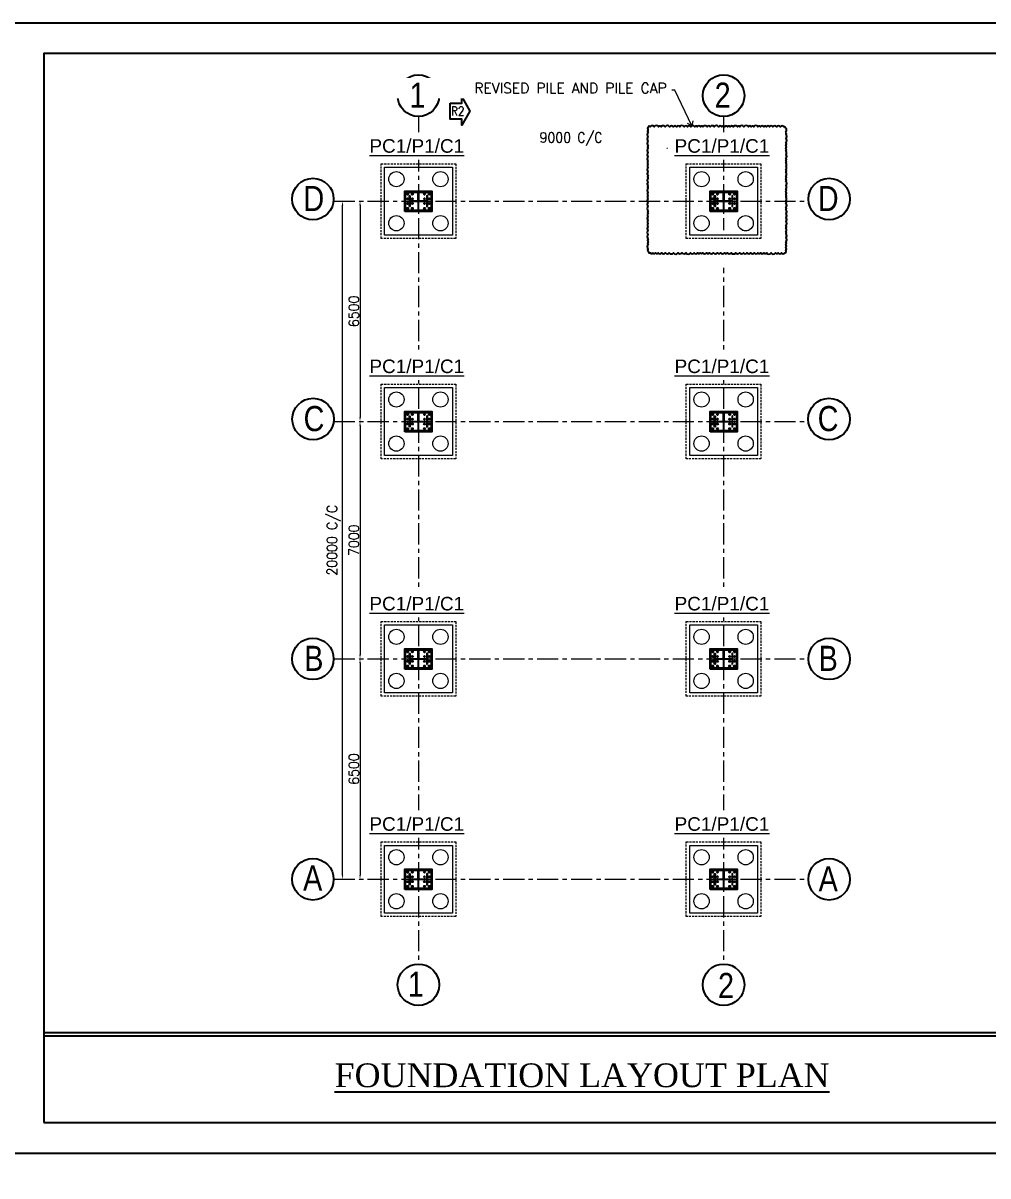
# Model space of a CAD drawing. Header units: millimetres. Extents: x 0 to 1124626, y -157535 to 82123.
# Drawn here: x 394609 to 423065, y -115258 to -81253 of the extents above; entities that cross this region are included whole.
import ezdxf
from ezdxf.enums import TextEntityAlignment as Align

# ---------------------------------------------------------------- set-up
doc = ezdxf.new("R2010")
doc.units = ezdxf.units.MM
doc.header["$MEASUREMENT"] = 0
for name, pattern in [('CENTER', [2, 1.25, -0.25, 0.25, -0.25]), ('CONTINOUS', [0]), ('DASHED', [0.75, 0.5, -0.25])]:
    doc.linetypes.add(name, pattern=pattern)
doc.layers.add('3', color=3, linetype='Continuous')
doc.layers.add('T_BLOCK', color=7, linetype='Continuous')
for name, color, linetype, lineweight in [('CN', 253, 'Continuous', 15), ('Dim', 6, 'Continuous', 13), ('FOOTING', 171, 'Continuous', 15), ('NOTE', 7, 'Continuous', 25), ('PV_TEXT_ROMANS', 7, 'Continuous', 0), ('REVISION MARK', 251, 'CONTINOUS', 0), ('SHEET', 7, 'Continuous', 15), ('structure', 183, 'Continuous', 15), ('TITLE TEXT', 50, 'Continuous', 18)]:
    doc.layers.add(name, color=color, linetype=linetype, lineweight=lineweight)
doc.styles.add('Arial', font='arial.ttf', dxfattribs={"height": 0.2})
doc.styles.add('J.P', font='ARIALN.TTF')
doc.styles.add('MtX_romans_shx', font='romans.shx')
doc.styles.add('ROMANS', font='romans.shx', dxfattribs={"oblique": 10, "height": 0.15})
doc.styles.add('style1', font='romans.shx', dxfattribs={"width": 0.9, "height": 300})
doc.dimstyles.new('Copy of DIM-1', dxfattribs={"dimscale": 40, "dimtxt": 125, "dimasz": 3, "dimexe": 1, "dimexo": 1.2, "dimgap": 0.8, "dimtad": 1, "dimdec": 0, "dimzin": 1, "dimdsep": 46, "dimtxsty": 'style1', "dimcen": 2, "dimclrd": 8, "dimclre": 8, "dimclrt": 7, "dimadec": 0, "dimazin": 0, "dimtfac": 1, "dimtdec": 0, "dimtofl": 0, "dimtmove": 1, "dimatfit": 3, "dimfxl": 1, "dimtolj": 1, "dimtzin": 0, "dimlwd": 9, "dimlwe": 9, "dimarcsym": 1})

# ---------------------------------------------------------------- blocks, each defined once
blk = doc.blocks.new('*D1179')
at = {"color": 8, "lineweight": 9, "transparency": 16777216}
for p, q in [((406269, -84891), (406269, -84899)), ((406389, -84939), (415149, -84939)), ((415269, -84891), (415269, -84899))]:
    blk.add_line(p, q, dxfattribs=at)
at = {"color": 8, "linetype": 'ByBlock', "transparency": 16777216}
for points in [[(406389, -84919), (406389, -84959), (406269, -84939)], [(415149, -84919), (415149, -84959), (415269, -84939)]]:
    blk.add_solid(points, dxfattribs=at)
at = {"layer": 'DEFPOINTS', "color": 0, "linetype": 'ByBlock', "transparency": 16777216}
for p in [(406269, -84939), (415269, -84939), (415269, -84939)]:
    blk.add_point(p, dxfattribs=at)
at = {"color": 7, "linetype": 'ByBlock', "transparency": 16777216, "insert": (410769, -84678), "char_height": 300, "attachment_point": 5, "style": 'style1'}
blk.add_mtext('\\A1;9000 C/C', dxfattribs=at)
blk = doc.blocks.new('*D1180')
at = {"layer": 'DEFPOINTS', "color": 0, "ltscale": 20, "transparency": 16777216}
for p in [(404546, -86507), (404546, -93007), (404546, -93007)]:
    blk.add_point(p, dxfattribs=at)
at = {"layer": 'structure', "color": 8, "lineweight": 9, "ltscale": 20, "transparency": 16777216}
for p, q in [((404498, -86507), (404506, -86507)), ((404546, -86627), (404546, -92887)), ((404498, -93007), (404506, -93007))]:
    blk.add_line(p, q, dxfattribs=at)
at = {"layer": 'structure', "color": 8, "ltscale": 20, "transparency": 16777216}
for points in [[(404526, -86627), (404566, -86627), (404546, -86507)], [(404526, -92887), (404566, -92887), (404546, -93007)]]:
    blk.add_solid(points, dxfattribs=at)
at = {"layer": 'structure', "color": 7, "ltscale": 20, "transparency": 16777216, "insert": (404364, -89757), "char_height": 300, "attachment_point": 5, "rotation": 90, "style": 'style1'}
blk.add_mtext('\\A1;6500', dxfattribs=at)
blk = doc.blocks.new('*D1181')
at = {"layer": 'DEFPOINTS', "color": 0, "ltscale": 20, "transparency": 16777216}
for p in [(404546, -93007), (404546, -100007), (404546, -100007)]:
    blk.add_point(p, dxfattribs=at)
at = {"layer": 'structure', "color": 8, "lineweight": 9, "ltscale": 20, "transparency": 16777216}
for p, q in [((404498, -93007), (404506, -93007)), ((404546, -93127), (404546, -99887)), ((404498, -100007), (404506, -100007))]:
    blk.add_line(p, q, dxfattribs=at)
at = {"layer": 'structure', "color": 8, "ltscale": 20, "transparency": 16777216}
for points in [[(404526, -93127), (404566, -93127), (404546, -93007)], [(404526, -99887), (404566, -99887), (404546, -100007)]]:
    blk.add_solid(points, dxfattribs=at)
at = {"layer": 'structure', "color": 7, "ltscale": 20, "transparency": 16777216, "insert": (404364, -96507), "char_height": 300, "attachment_point": 5, "rotation": 90, "style": 'style1'}
blk.add_mtext('\\A1;7000', dxfattribs=at)
blk = doc.blocks.new('*D1182')
at = {"layer": 'DEFPOINTS', "color": 0, "ltscale": 20, "transparency": 16777216}
for p in [(404546, -100007), (404546, -106507), (404546, -106507)]:
    blk.add_point(p, dxfattribs=at)
at = {"layer": 'structure', "color": 8, "lineweight": 9, "ltscale": 20, "transparency": 16777216}
for p, q in [((404498, -100007), (404506, -100007)), ((404546, -100127), (404546, -106387)), ((404498, -106507), (404506, -106507))]:
    blk.add_line(p, q, dxfattribs=at)
at = {"layer": 'structure', "color": 8, "ltscale": 20, "transparency": 16777216}
for points in [[(404526, -100127), (404566, -100127), (404546, -100007)], [(404526, -106387), (404566, -106387), (404546, -106507)]]:
    blk.add_solid(points, dxfattribs=at)
at = {"layer": 'structure', "color": 7, "ltscale": 20, "transparency": 16777216, "insert": (404364, -103257), "char_height": 300, "attachment_point": 5, "rotation": 90, "style": 'style1'}
blk.add_mtext('\\A1;6500', dxfattribs=at)
blk = doc.blocks.new('*D1183')
at = {"layer": 'DEFPOINTS', "color": 0, "ltscale": 20, "transparency": 16777216}
for p in [(404032, -86507), (404032, -86507), (404032, -106507)]:
    blk.add_point(p, dxfattribs=at)
at = {"layer": 'structure', "color": 8, "lineweight": 9, "ltscale": 20, "transparency": 16777216}
for p, q in [((403984, -86507), (403992, -86507)), ((404032, -106387), (404032, -86627)), ((403984, -106507), (403992, -106507))]:
    blk.add_line(p, q, dxfattribs=at)
at = {"layer": 'structure', "color": 8, "ltscale": 20, "transparency": 16777216}
for points in [[(404012, -86627), (404052, -86627), (404032, -86507)], [(404012, -106387), (404052, -106387), (404032, -106507)]]:
    blk.add_solid(points, dxfattribs=at)
at = {"layer": 'structure', "color": 7, "ltscale": 20, "transparency": 16777216, "insert": (403771, -96507), "char_height": 300, "attachment_point": 5, "rotation": 90, "style": 'style1'}
blk.add_mtext('\\A1;20000 C/C', dxfattribs=at)
blk = doc.blocks.new('A$C3ec6fb8c')
at = {"color": 1, "linetype": 'CENTER'}
blk.add_line((0, 285), (0, -285), dxfattribs=at)
at = {"color": 6, "linetype": 'CONTINOUS'}
for points in [[(-4, 4), (-270, 4), (-270, -4), (-4, -4)], [(4, 4), (270, 4), (270, -4), (4, -4)]]:
    blk.add_lwpolyline(points, close=True, dxfattribs=at)
at = {"color": 4, "linetype": 'CONTINOUS'}
blk.add_lwpolyline([(-4, 250), (4, 250), (4, -250), (-4, -250)], close=True, dxfattribs=at)
at = {"layer": '3', "color": 2, "linetype": 'CONTINOUS', "ltscale": 2500}
blk.add_lwpolyline([(-270, 380), (270, 380), (270, -380), (-270, -380)], close=True, dxfattribs=at)
at = {"layer": '3', "color": 4, "linetype": 'CONTINOUS', "ltscale": 2500}
for points in [[(-160, 266), (160, 266), (160, 250), (-160, 250)], [(-160, -266), (160, -266), (160, -250), (-160, -250)]]:
    blk.add_lwpolyline(points, close=True, dxfattribs=at)
at = {"layer": '3', "color": 3, "linetype": 'CONTINOUS', "ltscale": 2500}
for centre in [(-210, 320), (-210, 180), (-70, 320), (-70, 180), (70, 320), (70, 180), (210, 320), (210, 180), (-210, -180), (-210, -320), (-70, -180), (-70, -320), (70, -180), (70, -320), (210, -180), (210, -320)]:
    blk.add_circle(centre, 18, dxfattribs=at)
at = {"layer": 'REVISION MARK', "color": 1, "linetype": 'CENTER'}
for p, q in [((-210, 348), (-210, 292)), ((-70, 348), (-70, 292)), ((70, 348), (70, 292)), ((210, 348), (210, 292)), ((-182, 320), (-238, 320)), ((-182, 180), (-238, 180)), ((-210, 152), (-210, 208)), ((-42, 320), (-98, 320)), ((-42, 180), (-98, 180)), ((-70, 152), (-70, 208)), ((98, 320), (42, 320)), ((98, 180), (42, 180)), ((70, 152), (70, 208)), ((238, 320), (182, 320)), ((238, 180), (182, 180)), ((210, 152), (210, 208)), ((-182, -180), (-238, -180)), ((-182, -320), (-238, -320)), ((-210, -152), (-210, -208)), ((-210, -348), (-210, -292)), ((-42, -180), (-98, -180)), ((-42, -320), (-98, -320)), ((-70, -152), (-70, -208)), ((-70, -348), (-70, -292)), ((98, -180), (42, -180)), ((98, -320), (42, -320)), ((70, -152), (70, -208)), ((70, -348), (70, -292)), ((238, -180), (182, -180)), ((238, -320), (182, -320)), ((210, -152), (210, -208)), ((210, -348), (210, -292))]:
    blk.add_line(p, q, dxfattribs=at)
blk = doc.blocks.new('*U1176')
at = {"color": 0, "linetype": 'ByBlock', "lineweight": -2}
blk.add_lwpolyline([(0, 1.78), (2.67, 1.78), (2.67, 3.19), (4.43, 0), (2.67, -3.19), (2.67, -1.78), (0, -1.78), (0, 1.78)], dxfattribs=at)
at = {"color": 0, "linetype": 'ByBlock', "lineweight": -2, "style": 'ROMANS', "width": 0.85, "flags": 8}
blk.add_attdef('REVISIONMARK', text='', height=2, dxfattribs=at).set_placement((1.72, 0), align=Align.MIDDLE_CENTER)

msp = doc.modelspace()

# ---------------------------------------------------------------- linework, layer by layer
at = {"lineweight": 25}
for p, q in [((395219.4063, -111030.8693, 0), (427466.7785, -111030.8693, 0)), ((395219.4063, -111130.1939, 0), (427466.7785, -111130.1939, 0))]:
    msp.add_line(p, q, dxfattribs=at)
at = {"color": 1, "linetype": 'ByBlock', "elevation": 0}
for points in [[(405868.8545, -86806.7849), (405868.8545, -86206.7849), (406668.8545, -86206.7849), (406668.8545, -86806.7849)], [(414868.8545, -86806.7849), (414868.8545, -86206.7849), (415668.8545, -86206.7849), (415668.8545, -86806.7849)], [(405868.8545, -93306.7849), (405868.8545, -92706.7849), (406668.8545, -92706.7849), (406668.8545, -93306.7849)], [(414868.8545, -93306.7849), (414868.8545, -92706.7849), (415668.8545, -92706.7849), (415668.8545, -93306.7849)], [(405868.8545, -100306.7849), (405868.8545, -99706.7849), (406668.8545, -99706.7849), (406668.8545, -100306.7849)], [(414868.8545, -100306.7849), (414868.8545, -99706.7849), (415668.8545, -99706.7849), (415668.8545, -100306.7849)], [(405868.8545, -106806.7849), (405868.8545, -106206.7849), (406668.8545, -106206.7849), (406668.8545, -106806.7849)], [(414868.8545, -106806.7849), (414868.8545, -106206.7849), (415668.8545, -106206.7849), (415668.8545, -106806.7849)]]:
    msp.add_lwpolyline(points, close=True, dxfattribs=at)
at = {"color": 1, "linetype": 'ByBlock'}
for centre in [(406268.8545, -83394.1658, 0), (415268.8545, -83394.1658, 0), (403156.2354, -86443.678, 0), (418381.4736, -86443.678, 0), (403160.5381, -92934.3054, 0), (418377.1709, -92934.3054, 0), (403156.2354, -100006.7849, 0), (418381.4736, -100006.7849, 0), (403156.2354, -106506.7849, 0), (418381.4736, -106506.7849, 0), (406268.8545, -109619.404, 0), (415268.8545, -109619.404, 0)]:
    msp.add_circle(centre, 612.6191, dxfattribs=at)
at = {"layer": 'CN', "color": 252, "linetype": 'CENTER', "ltscale": 500, "true_color": 0x939598}
for p, q in [((406268.8545, -84006.7849, 0), (406268.8545, -93006.7849, 0)), ((415268.8545, -84006.7849, 0), (415268.8545, -93006.7849, 0)), ((403768.8545, -86506.7849, 0), (417768.8545, -86506.7849, 0)), ((403768.8545, -93006.7849, 0), (417768.8545, -93006.7849, 0)), ((406268.8545, -93006.7849, 0), (406268.8545, -100006.7849, 0)), ((415268.8545, -93006.7849, 0), (415268.8545, -100006.7849, 0)), ((403768.8545, -100006.7849, 0), (417768.8545, -100006.7849, 0)), ((406268.8545, -100006.7849, 0), (406268.8545, -109006.7849, 0)), ((415268.8545, -100006.7849, 0), (415268.8545, -109006.7849, 0)), ((403768.8545, -106506.7849, 0), (417768.8545, -106506.7849, 0))]:
    msp.add_line(p, q, dxfattribs=at)
at = {"layer": 'FOOTING', "linetype": 'DASHED', "ltscale": 125, "elevation": 0}
for points in [[(405168.8545, -85406.7849), (407368.8545, -85406.7849), (407368.8545, -87606.7849), (405168.8545, -87606.7849)], [(405168.8545, -91906.7849), (407368.8545, -91906.7849), (407368.8545, -94106.7849), (405168.8545, -94106.7849)], [(414168.8545, -91906.7849), (416368.8545, -91906.7849), (416368.8545, -94106.7849), (414168.8545, -94106.7849)], [(405168.8545, -98906.7849), (407368.8545, -98906.7849), (407368.8545, -101106.7849), (405168.8545, -101106.7849)], [(414168.8545, -98906.7849), (416368.8545, -98906.7849), (416368.8545, -101106.7849), (414168.8545, -101106.7849)], [(405168.8545, -105406.7849), (407368.8545, -105406.7849), (407368.8545, -107606.7849), (405168.8545, -107606.7849)], [(414168.8545, -105406.7849), (416368.8545, -105406.7849), (416368.8545, -107606.7849), (414168.8545, -107606.7849)]]:
    msp.add_lwpolyline(points, close=True, dxfattribs=at)
at = {"layer": 'structure', "ltscale": 20, "elevation": 0}
for points in [[(405268.8545, -85506.7849), (407268.8545, -85506.7849), (407268.8545, -87506.7849), (405268.8545, -87506.7849)], [(405268.8545, -92006.7849), (407268.8545, -92006.7849), (407268.8545, -94006.7849), (405268.8545, -94006.7849)], [(414268.8545, -92006.7849), (416268.8545, -92006.7849), (416268.8545, -94006.7849), (414268.8545, -94006.7849)], [(405268.8545, -99006.7849), (407268.8545, -99006.7849), (407268.8545, -101006.7849), (405268.8545, -101006.7849)], [(414268.8545, -99006.7849), (416268.8545, -99006.7849), (416268.8545, -101006.7849), (414268.8545, -101006.7849)], [(405268.8545, -105506.7849), (407268.8545, -105506.7849), (407268.8545, -107506.7849), (405268.8545, -107506.7849)], [(414268.8545, -105506.7849), (416268.8545, -105506.7849), (416268.8545, -107506.7849), (414268.8545, -107506.7849)]]:
    msp.add_lwpolyline(points, close=True, dxfattribs=at)
at = {"layer": 'structure', "ltscale": 20}
for centre in [(405618.8545, -85856.7849, 0), (406918.8545, -85856.7849, 0), (414618.8545, -85856.7849, 0), (415918.8545, -85856.7849, 0), (405618.8545, -87156.7849, 0), (406918.8545, -87156.7849, 0), (405618.8545, -92356.7849, 0), (406918.8545, -92356.7849, 0), (414618.8545, -92356.7849, 0), (415918.8545, -92356.7849, 0), (405618.8545, -93656.7849, 0), (406918.8545, -93656.7849, 0), (414618.8545, -93656.7849, 0), (415918.8545, -93656.7849, 0), (405618.8545, -99356.7849, 0), (406918.8545, -99356.7849, 0), (414618.8545, -99356.7849, 0), (415918.8545, -99356.7849, 0), (405618.8545, -100656.7849, 0), (406918.8545, -100656.7849, 0), (414618.8545, -100656.7849, 0), (415918.8545, -100656.7849, 0), (405618.8545, -105856.7849, 0), (406918.8545, -105856.7849, 0), (414618.8545, -105856.7849, 0), (415918.8545, -105856.7849, 0), (405618.8545, -107156.7849, 0), (406918.8545, -107156.7849, 0), (414618.8545, -107156.7849, 0), (415918.8545, -107156.7849, 0)]:
    msp.add_circle(centre, 225, dxfattribs=at)

# ---------------------------------------------------------------- block references
at = {"layer": 'NOTE', "rotation": 90}
for p in [(406268.8545, -86506.7849, 0), (415268.8545, -86506.7849, 0), (406268.8545, -93006.7849, 0), (415268.8545, -93006.7849, 0), (406268.8545, -100006.7849, 0), (415268.8545, -100006.7849, 0), (406268.8545, -106506.7849, 0), (415268.8545, -106506.7849, 0)]:
    msp.add_blockref('A$C3ec6fb8c', p, dxfattribs=at)
at = {"layer": 'T_BLOCK', "color": 1, "ltscale": 100}
ref = msp.add_blockref('*U1176', (407201.5488, -83849.5259, 0), dxfattribs=dict(at, xscale=130.9783949833111, yscale=130.9783949833111, zscale=130.9783949833111))
ref.add_attrib('REVISIONMARK', 'R2', dxfattribs={"layer": '0', "color": 0, "linetype": 'ByBlock', "lineweight": -2, "height": 261.95679, "style": 'ROMANS', "width": 0.85}).set_placement((407427.4246, -83849.5259, 0), align=Align.MIDDLE_CENTER)

# ---------------------------------------------------------------- texts
at = {"color": 7, "lineweight": 25, "insert": (411095.8412, -112294.0608, 0), "char_height": 701.560369, "width": 37161.682362, "attachment_point": 5, "style": 'Arial'}
msp.add_mtext('{\\ftimes new roman|b0|i0|c0|p0;\\LFOUNDATION LAYOUT PLAN }', dxfattribs=at)
at = {"layer": 'PV_TEXT_ROMANS', "char_height": 740.88, "width": 1534.266714, "style": 'J.P'}
for s, insert, attachment_point in [('\\pxqc;1', (407008.2448, -83008.8339, 0), 3), ('\\pxqc;2', (416008.2448, -83008.8339, 0), 3), ('\\pxqc;D', (402416.8452, -86058.3461, 0), 1), ('\\pxqc;D', (419120.8638, -86058.3461, 0), 3), ('\\pxqc;C', (402421.1479, -92548.9734, 0), 1), ('\\pxqc;C', (419116.5612, -92548.9734, 0), 3), ('\\pxqc;B', (402416.8452, -99621.453, 0), 1), ('\\pxqc;B', (419120.8638, -99621.453, 0), 3), ('\\pxqc;A', (402383.3049, -106101.2859, 0), 1), ('\\pxqc;A', (419120.8638, -106121.453, 0), 3), ('\\pxqc;1', (406959.9158, -109974.3547), 9), ('\\pxqc;2', (416106.998, -110010.1704, 0), 9)]:
    msp.add_mtext(s, dxfattribs=dict(at, insert=insert, attachment_point=attachment_point))

# ---------------------------------------------------------------- dimensions: what is measured, and where the dimension line sits
at = {"color": 1, "linetype": 'ByBlock'}
dim = msp.add_linear_dim(base=(415268.8545, -84938.5454, 0), p1=(406268.8545, -84938.5454, 0), p2=(415268.8545, -84938.5454, 0), text='<> C/C', dimstyle='Copy of DIM-1', override={"dimtxsty": 'style1'}, dxfattribs=at)
dim.commit()
dim.dimension.update_dxf_attribs({"geometry": '*D1179', "text_midpoint": (410768.8545, -84677.974, 0)})
at = {"layer": 'structure', "color": 1, "ltscale": 20}
dim = msp.add_linear_dim(base=(404031.6383, -86506.7849, 0), p1=(404031.6383, -106506.7849, 0), p2=(404031.6383, -86506.7849, 0), angle=90, text='<> C/C', dimstyle='Copy of DIM-1', override={"dimtxsty": 'style1'}, dxfattribs=at)
dim.commit()
dim.dimension.update_dxf_attribs({"geometry": '*D1183', "text_midpoint": (403771.0668, -96506.7849, 0)})
at = {"layer": 'structure', "color": 0, "ltscale": 20}
for base, p1, p2, picture, middle in [((404546.0919, -93006.7849, 0), (404546.0919, -86506.7849, 0), (404546.0919, -93006.7849, 0), '*D1180', (404364.0919, -89756.7849, 0)), ((404546.0919, -100006.7849, 0), (404546.0919, -93006.7849, 0), (404546.0919, -100006.7849, 0), '*D1181', (404364.0919, -96506.7849, 0)), ((404546.0919, -106506.7849, 0), (404546.0919, -100006.7849, 0), (404546.0919, -106506.7849, 0), '*D1182', (404364.0919, -103256.7849, 0))]:
    dim = msp.add_linear_dim(base=base, p1=p1, p2=p2, angle=90, dimstyle='Copy of DIM-1', dxfattribs=at)
    dim.commit()
    dim.dimension.update_dxf_attribs({"geometry": picture, "text_midpoint": middle})

# ---------------------------------------------------------------- leaders
at = {"layer": 'Dim', "ltscale": 20}
msp.add_leader([(414332.9604, -84285.8927, 0), (413831.5366, -83236.4044, 0), (413683.3963, -83236.4044, 0)], dimstyle='Copy of DIM-1', override={"dimtad": 0, "dimldrblk": 'Open90'}, dxfattribs=at)

# ---------------------------------------------------------------- next in the draw order: texts
at = {"layer": 'TITLE TEXT', "ltscale": 20, "insert": (404823.0755, -84677.638, 0), "char_height": 400, "width": 8570.669872, "attachment_point": 1, "style": 'Arial', "bg_fill": 2}
msp.add_mtext('{\\LPC1/P1/C1}', dxfattribs=at)

# ---------------------------------------------------------------- next in the draw order: linework, layer by layer
at = {"color": 192, "lineweight": 25, "elevation": 0}
msp.add_lwpolyline([(394321.5398, -114582.6843), (441459.5306, -114582.6843), (441459.5306, -81252.7578), (394321.5398, -81252.7578)], close=True, dxfattribs=at)
at = {"layer": 'SHEET', "color": 220, "lineweight": 25, "elevation": 0}
msp.add_lwpolyline([(395219.4063, -113686.5013), (440561.6641, -113686.5013), (440561.6641, -82148.9408), (395219.4063, -82148.9408)], close=True, dxfattribs=at)

# ---------------------------------------------------------------- next in the draw order: texts
at = {"layer": 'TITLE TEXT', "color": 0, "ltscale": 20, "char_height": 300, "width": 14321.873736, "attachment_point": 3, "style": 'MtX_romans_shx', "bg_fill": 2}
for s, insert in [('REVISED PILE AND PILE CAP ', (413589.0667, -83020.3689, 0)), ('PILE CAPACITY \\PNOTE REVISED', (426717.824, -87517.9344))]:
    msp.add_mtext(s, dxfattribs=dict(at, insert=insert))
at = {"layer": 'TITLE TEXT', "ltscale": 20, "char_height": 400, "width": 8570.669872, "attachment_point": 1, "style": 'Arial', "bg_fill": 2}
for insert in [(404823.0755, -91177.638, 0), (413823.0755, -98177.638, 0), (413823.0755, -104677.638, 0)]:
    msp.add_mtext('{\\LPC1/P1/C1}', dxfattribs=dict(at, insert=insert))

# ---------------------------------------------------------------- next in the draw order: linework, layer by layer
at = {"layer": 'FOOTING', "linetype": 'DASHED', "ltscale": 125, "elevation": 0}
msp.add_lwpolyline([(414168.8545, -85406.7849), (416368.8545, -85406.7849), (416368.8545, -87606.7849), (414168.8545, -87606.7849)], close=True, dxfattribs=at)
at = {"layer": 'structure', "ltscale": 20, "elevation": 0}
msp.add_lwpolyline([(414268.8545, -85506.7849), (416268.8545, -85506.7849), (416268.8545, -87506.7849), (414268.8545, -87506.7849)], close=True, dxfattribs=at)
at = {"layer": 'structure', "ltscale": 20}
for centre in [(414618.8545, -87156.7849, 0), (415918.8545, -87156.7849, 0)]:
    msp.add_circle(centre, 225, dxfattribs=at)

# ---------------------------------------------------------------- next in the draw order: texts
at = {"layer": 'TITLE TEXT', "ltscale": 20, "char_height": 400, "width": 8570.669872, "attachment_point": 1, "style": 'Arial', "bg_fill": 2}
for insert in [(413823.0755, -91177.638, 0), (404823.0755, -98177.638, 0), (404823.0755, -104677.638, 0)]:
    msp.add_mtext('{\\LPC1/P1/C1}', dxfattribs=dict(at, insert=insert))

# ---------------------------------------------------------------- next in the draw order: texts
at = {"layer": 'TITLE TEXT', "ltscale": 20, "insert": (413823.0755, -84677.638, 0), "char_height": 400, "width": 8570.669872, "attachment_point": 1, "style": 'Arial', "bg_fill": 2}
msp.add_mtext('{\\LPC1/P1/C1}', dxfattribs=at)

# ---------------------------------------------------------------- next in the draw order: linework, layer by layer
at = {"layer": 'structure', "color": 242, "ltscale": 20}
msp.add_lwpolyline([(391244.7529, -81252.7578), (487501.9639, -81252.7578), (487501.9639, -131678.3899), (391244.7529, -131678.3899)], close=True, dxfattribs=at)
at = {"layer": 'T_BLOCK', "color": 1, "ltscale": 100}
msp.add_lwpolyline([(413045.8213, -84311.2145, 0.52056705), (413045.8213, -84396.6277, 0.52056705), (413045.8213, -84480.3054, 0.52056705), (413045.8213, -84609.2339, 0.52056705), (413045.8213, -84736.8053, 0.52056705), (413045.8213, -84868.3584, 0.52056705), (413045.8213, -84945.6109, 0.52056705), (413045.8213, -85073.988, 0.52056705), (413045.8213, -85200.827, 0.52056705), (413045.8213, -85327.2774, 0.52056705), (413045.8213, -85418.4362, 0.52056705), (413045.8213, -85512.5716, 0.52056705), (413045.8213, -85643.2742, 0.52056705), (413045.8213, -85750.6749, 0.52056705), (413045.8213, -85833.4696, 0.52056705), (413045.8213, -85946.2294, 0.52056705), (413045.8213, -86049.4613, 0.52056705), (413045.8213, -86127.1248, 0.52056705), (413045.8213, -86249.7665, 0.52056705), (413045.8213, -86348.5142, 0.52056705), (413045.8213, -86438.2651, 0.52056705), (413045.8213, -86539.7025, 0.52056705), (413045.8213, -86657.3046, 0.52056705), (413045.8213, -86790.1578, 0.52056705), (413045.8213, -86867.1132, 0.52056705), (413045.8213, -86965.5904, 0.52056705), (413045.8213, -87067.7887, 0.52056705), (413045.8213, -87164.6219, 0.52056705), (413045.8213, -87261.5609, 0.52056705), (413045.8213, -87368.6158, 0.52056705), (413045.8213, -87493.2859, 0.52056705), (413045.8213, -87616.7638, 0.52056705), (413045.8213, -87702.2482, 0.52056705), (413045.8213, -87786.2799, 0.52056705), (413045.8213, -87908.0386, 0.52056705), (413045.8213, -87988.6237, 0.52056705), (413108.2051, -88031.3457, 0.52056705), (413185.661, -88031.3457, 0.52056705), (413261.5667, -88031.3457, 0.52056705), (413335.9403, -88031.3457, 0.52056705), (413445.7907, -88031.3457, 0.52056705), (413552.9004, -88031.3457, 0.52056705), (413668.2075, -88031.3457, 0.52056705), (413792.5501, -88031.3457, 0.52056705), (413921.562, -88031.3457, 0.52056705), (414043.3024, -88031.3457, 0.52056705), (414160.4914, -88031.3457, 0.52056705), (414288.8808, -88031.3457, 0.52056705), (414402.3303, -88031.3457, 0.52056705), (414504.0668, -88031.3457, 0.52056705), (414578.8554, -88031.3457, 0.52056705), (414649.0989, -88031.3457, 0.52056705), (414770.7416, -88031.3457, 0.52056705), (414846.7428, -88031.3457, 0.52056705), (414968.4873, -88031.3457, 0.52056705), (415089.7922, -88031.3457, 0.52056705), (415178.9755, -88031.3457, 0.52056705), (415300.7423, -88031.3457, 0.52056705), (415375.0528, -88031.3457, 0.52056705), (415497.3222, -88031.3457, 0.52056705), (415622.8326, -88031.3457, 0.52056705), (415738.9209, -88031.3457, 0.52056705), (415857.4548, -88031.3457, 0.52056705), (415954.1537, -88031.3457, 0.52056705), (416069.0722, -88031.3457, 0.52056705), (416176.886, -88031.3457, 0.52056705), (416279.595, -88031.3457, 0.52056705), (416361.4782, -88031.3457, 0.52056705), (416460.4355, -88031.3457, 0.52056705), (416539.1346, -88031.3457, 0.52056705), (416668.118, -88031.3457, 0.52056705), (416797.2296, -88031.3457, 0.52056705), (416881.1901, -88031.3457, 0.52056705), (416977.0365, -88031.3457, 0.52056705), (417081.4546, -88031.3457, 0.52056705), (417101.383, -87959.1937, 0.52056705), (417101.383, -87875.0725, 0.52056705), (417101.383, -87784.2677, 0.52056705), (417101.383, -87705.5869, 0.52056705), (417101.383, -87583.3603, 0.52056705), (417101.383, -87472.8365, 0.52056705), (417101.383, -87405.3865, 0.52056705), (417101.383, -87310.0141, 0.52056705), (417101.383, -87220.3202, 0.52056705), (417101.383, -87103.7476, 0.52056705), (417101.383, -86996.3367, 0.52056705), (417101.383, -86878.8791, 0.52056705), (417101.383, -86763.5009, 0.52056705), (417101.383, -86686.641, 0.52056705), (417101.383, -86578.2291, 0.52056705), (417101.383, -86491.0174, 0.52056705), (417101.383, -86391.5799, 0.52056705), (417101.383, -86314.9662, 0.52056705), (417101.383, -86223.9784, 0.52056705), (417101.383, -86142.9049, 0.52056705), (417101.383, -86044.5071, 0.52056705), (417101.383, -85922.4372, 0.52056705), (417101.383, -85846.7838, 0.52056705), (417101.383, -85760.274, 0.52056705), (417101.383, -85657.3839, 0.52056705), (417101.383, -85575.1264, 0.52056705), (417101.383, -85475.8944, 0.52056705), (417101.383, -85381.2626, 0.52056705), (417101.383, -85313.1392, 0.52056705), (417101.383, -85240.5764, 0.52056705), (417101.383, -85134.7483, 0.52056705), (417101.383, -85032.4239, 0.52056705), (417101.383, -84949.8998, 0.52056705), (417101.383, -84859.3839, 0.52056705), (417101.383, -84778.2372, 0.52056705), (417101.383, -84660.6209, 0.52056705), (417101.383, -84534.0383, 0.52056705), (417101.383, -84453.1724, 0.52056705), (417101.383, -84354.2619, 0.52056705), (417049.0234, -84311.2145, 0.52056705), (416941.6471, -84311.2145, 0.52056705), (416834.6024, -84311.2145, 0.52056705), (416719.7796, -84311.2145, 0.52056705), (416622.5069, -84311.2145, 0.52056705), (416535.0225, -84311.2145, 0.52056705), (416462.2684, -84311.2145, 0.52056705), (416352.1434, -84311.2145, 0.52056705), (416283.0434, -84311.2145, 0.52056705), (416155.9888, -84311.2145, 0.52056705), (416085.2163, -84311.2145, 0.52056705), (415998.3668, -84311.2145, 0.52056705), (415868.0263, -84311.2145, 0.52056705), (415743.6023, -84311.2145, 0.52056705), (415674.2114, -84311.2145, 0.52056705), (415557.3458, -84311.2145, 0.52056705), (415455.4567, -84311.2145, 0.52056705), (415381.372, -84311.2145, 0.52056705), (415301.1572, -84311.2145, 0.52056705), (415221.0746, -84311.2145, 0.52056705), (415121.3096, -84311.2145, 0.52056705), (414993.9416, -84311.2145, 0.52056705), (414876.1483, -84311.2145, 0.52056705), (414782.1777, -84311.2145, 0.52056705), (414660.5716, -84311.2145, 0.52056705), (414585.9762, -84311.2145, 0.52056705), (414491.2163, -84311.2145, 0.52056705), (414421.4794, -84311.2145, 0.52056705), (414301.7309, -84311.2145, 0.52056705), (414200.8856, -84311.2145, 0.52056705), (414104.5854, -84311.2145, 0.52056705), (413973.9438, -84311.2145, 0.52056705), (413885.9467, -84311.2145, 0.52056705), (413785.2987, -84311.2145, 0.52056705), (413674.3192, -84311.2145, 0.52056705), (413546.5077, -84311.2145, 0.52056705), (413424.0389, -84311.2145, 0.52056705), (413353.5839, -84311.2145, 0.52056705), (413225.2068, -84311.2145, 0.52056705), (413102.8438, -84311.2145, 0.52056705)], format="xyb", close=True, dxfattribs=at)

doc.saveas('drawing.dxf')
